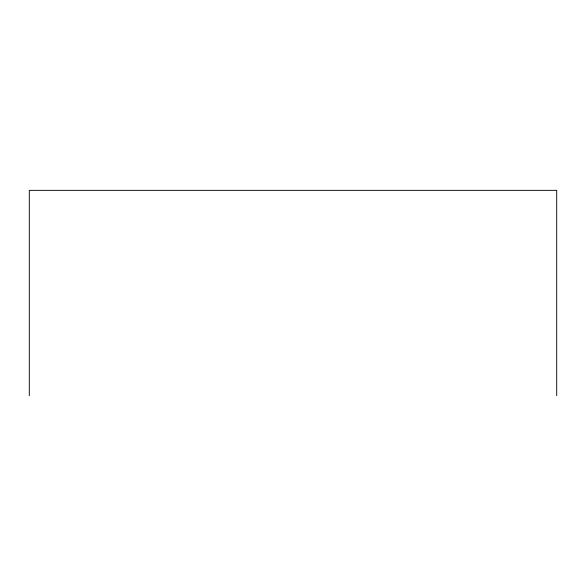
<?xml version="1.0" encoding="UTF-8"?>
<svg xmlns="http://www.w3.org/2000/svg" width="586" height="586" viewBox="0 0 586 586"><rect width="100%" height="100%" fill="white"/><g stroke="black" fill="none" stroke-linecap="round" stroke-linejoin="round"><path stroke-width="0.88" d="M556.7 395.645L556.7 190.355L29.3 190.355L29.3 395.645"/></g></svg>
